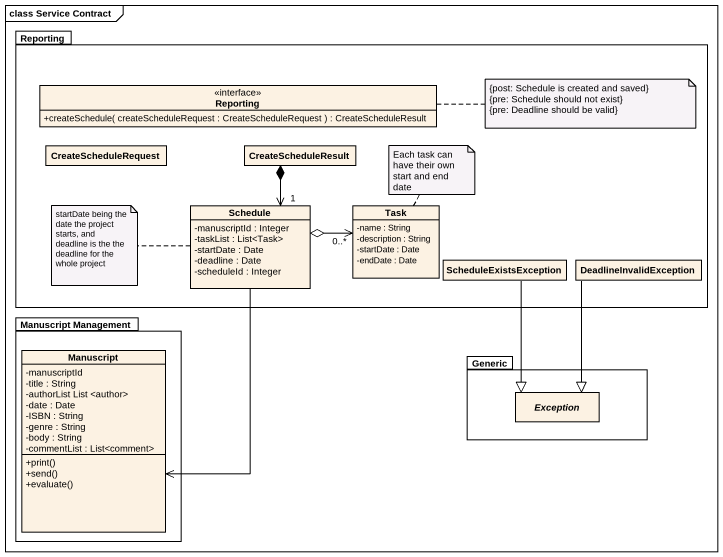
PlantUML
@startuml
mainframe class Service Contract
hide circle
hide empty members
skinparam classAttributeIconSize 0
package Reporting {
  interface "Reporting" as Reporting_2 {
    +createSchedule( createScheduleRequest : CreateScheduleRequest ) : CreateScheduleResult
  }
  class CreateScheduleRequest
  class CreateScheduleResult
  class Schedule {
    -manuscriptId : Integer
    -taskList : List<Task>
    -startDate : Date
    -deadline : Date
    -scheduleId : Integer
  }
  class Task {
    -name : String
    -description : String
    -startDate : Date
    -endDate : Date
  }
  class ScheduleExistsException
  class DeadlineInvalidException
}
package "Manuscript Management" as Manuscript_Management {
  class Manuscript {
    -manuscriptId
    -title : String
    -authorList List <author>
    -date : Date
    -ISBN : String
    -genre : String
    -body : String
    -commentList : List<comment>
    +print()
    +send()
    +evaluate()
  }
}
package Generic {
  abstract class "Exception" as Exception_
}
CreateScheduleResult *--> "1" Schedule
Schedule o-right-> "0..*" Task
Schedule --> Manuscript
ScheduleExistsException --|> Exception_
DeadlineInvalidException --|> Exception_
note right of Reporting_2
  {post: Schedule is created and saved}
  {pre: Schedule should not exist}
  {pre: Deadline should be valid}
end note
note top of Task : Each task can have their own start and end date
note left of Schedule : startDate being the date the project starts, and deadline is the the deadline for the whole project
@enduml
